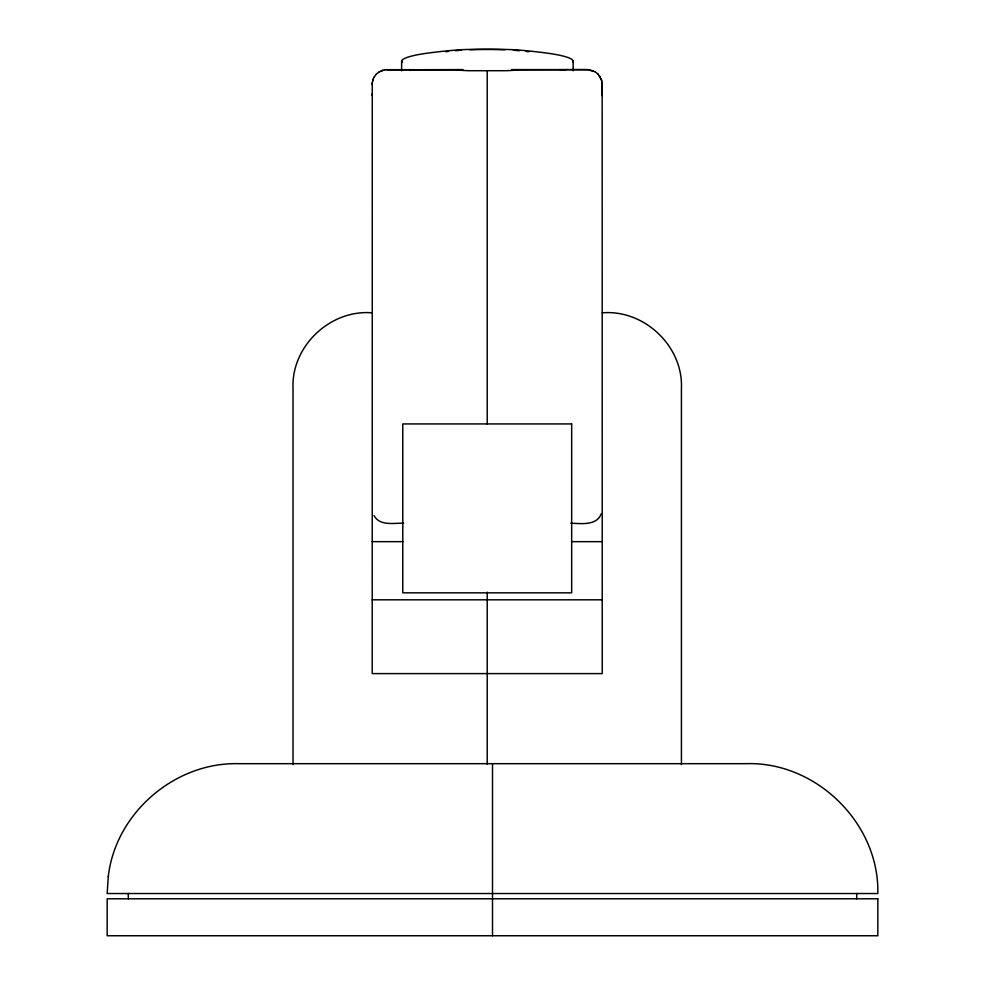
<?xml version="1.0" encoding="UTF-8"?>
<svg xmlns="http://www.w3.org/2000/svg" width="985" height="985" viewBox="0 0 985 985"><rect width="100%" height="100%" fill="white"/><g stroke="black" fill="none" stroke-linecap="round" stroke-linejoin="round"><path stroke-width="1.48" d="M372.207 84.673L372.281 82.728M372.207 95.545L372.281 93.587M373.216 78.935L372.281 82.826L372.207 673.605L602.241 673.605L602.167 82.728M372.625 80.893L374.054 77.162M601.232 513.813C596.676 526.015 580.768 523.515 570.795 523.183M374.054 77.261L376.381 74.035M376.381 74.134L379.459 71.622M379.459 71.733L384.987 69.726M381.207 70.846L383.067 70.206M384.987 69.824L462.913 69.59M469.82 49.73L477.146 49.558A25.647 0.899 0 0 1 497.622 49.558L504.96 49.73M511.535 69.59L587.503 69.59L594.977 71.733M386.945 69.689L414.291 69.689M560.157 69.689L587.503 69.689L593.229 70.846M372.207 312.836C330.32 309.241 291.141 346.252 293.025 388.373L293.025 764.582M602.241 312.836C644.128 309.241 683.294 346.252 681.423 388.373L681.423 764.582M403.653 523.183C394.074 522.949 379.73 526.249 374.054 515.586M372.207 541.652L402.877 541.652M571.571 541.652L602.241 541.652M372.207 599.816L602.241 599.816M594.977 71.622L598.055 74.134M598.055 74.035L601.823 80.893M599.336 75.623L600.394 77.261M601.232 78.935L602.167 82.826L602.241 95.545M856.716 893.53L856.716 898.8M401.634 70.858L401.634 61.033A1117.889 39.018 0 0 1 413.651 55.579A719.309 25.105 0 0 1 456.597 49.989A34.155 1.194 0 0 1 468.725 49.459L474.511 49.348A32.271 1.12 0 0 1 500.269 49.348L506.056 49.459A34.155 1.194 0 0 1 518.159 49.989A719.309 25.105 0 0 1 561.118 55.579A1117.889 39.018 0 0 1 573.147 61.033L573.147 70.858M492.5 763.683L492.5 935.75M487.218 71.511L487.218 423.956M487.218 592.157L487.218 764.335M128.284 893.53L128.284 898.8M573.147 61.033A1117.889 39.018 0 0 1 572.667 61.944M402.582 62.4A1117.889 39.018 0 0 1 401.634 61.033M513.394 50.198A712.081 24.847 0 0 1 519.415 50.752M526.138 51.429A712.081 24.847 0 0 1 528.945 51.737M445.823 51.737A712.081 24.847 0 0 1 448.643 51.429M455.353 50.752A712.081 24.847 0 0 1 461.374 50.198M410.117 70.378A1117.741 26.706 0 0 1 413.651 69.763L456.621 69.886A34.266 1.835 0 0 0 468.725 70.711L506.056 70.711A34.266 1.835 0 0 0 518.159 69.873L561.13 69.763A1117.741 26.706 0 0 1 564.651 70.378M108.276 876.576L107.168 893.53L877.832 893.53C879.408 823.312 816.06 761.331 746.088 763.683L238.862 763.683C175.034 761.897 115.54 812.945 108.276 876.576M571.669 423.932L402.779 423.932L402.779 592.835L571.669 592.835L571.669 423.932M877.832 898.8L107.168 898.8L107.168 935.75L877.832 935.75L877.832 898.8"/></g></svg>
